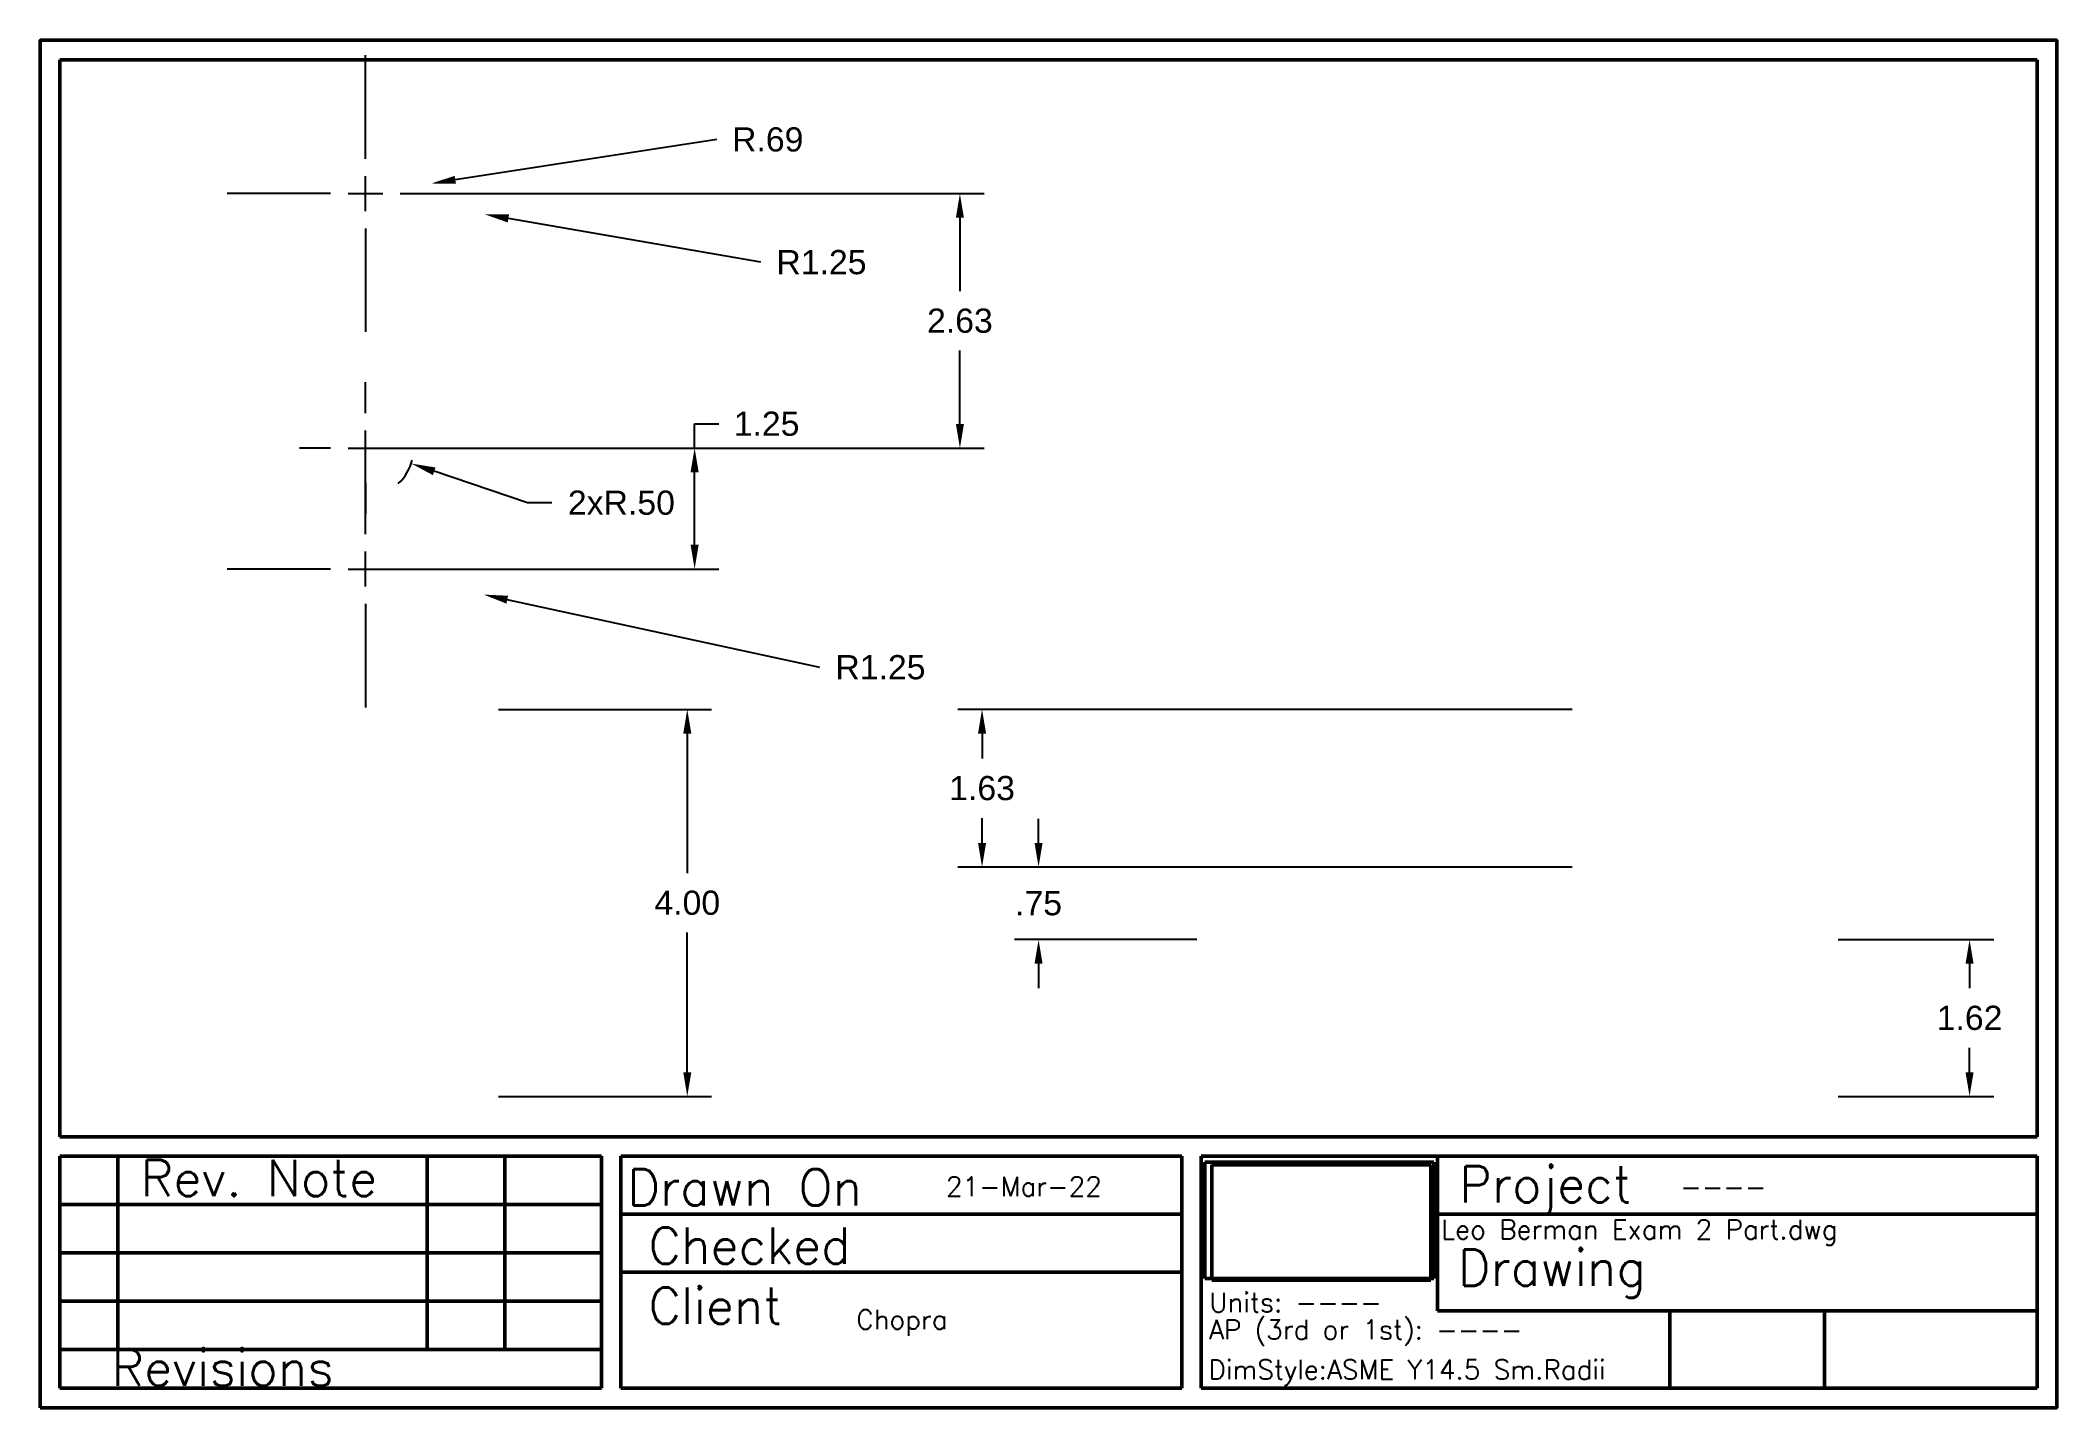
# Paper-space layout 'Layout1-ANSI A4L' of a CAD drawing. Header units: inches. Extents: x 0.1 to 10.5, y 0.1 to 7.1.
import ezdxf

# ---------------------------------------------------------------- set-up
doc = ezdxf.new("R2010")
doc.units = ezdxf.units.IN
doc.header["$MEASUREMENT"] = 0
doc.layers.get('0').update_dxf_attribs({"lineweight": 50})
doc.styles.add('Fields', font='simplex.shx', dxfattribs={"height": 0.1})
doc.styles.get("Standard").update_dxf_attribs({"font": 'arial.ttf'})
doc.styles.add('Title Block', font='simplex.shx', dxfattribs={"height": 0.1875})
doc.dimstyles.new('ASME Y14.5 Small Radii', dxfattribs={"dimtxt": 0.125, "dimasz": 0.125, "dimexe": 0.125, "dimexo": 0.0625, "dimgap": 0.09, "dimtad": 0, "dimtih": 1, "dimtoh": 1, "dimzin": 4, "dimdsep": 46, "dimtxsty": 'Standard', "dimcen": -0.09, "dimadec": 0, "dimazin": 0, "dimtfac": 1, "dimtofl": 0, "dimtmove": 0, "dimatfit": 3, "dimfxl": 1, "dimtolj": 1, "dimtzin": 0, "dimarcsym": 0})
picture_1 = doc.add_image_def('image1.bmp', size_in_pixel=(623, 328))
picture_2 = doc.add_image_def('image2.bmp', size_in_pixel=(643, 326))

# ---------------------------------------------------------------- blocks, each defined once
blk = doc.blocks.new('*D11')
at = {"color": 0, "lineweight": -2, "transparency": 16777216}
for p, q in [((1.74886268611226, 6.530507115065738), (1.748862686112261, 6.785507115065738)), ((3.564245680983757, 6.629877915259037), (2.213394264377767, 6.421994266317961)), ((1.74886268611226, 6.260507115065739), (1.748862686112261, 6.440507115065738)), ((1.568862686112261, 6.350507115065738), (1.313862686112261, 6.350507115065738)), ((1.65886268611226, 6.350507115065738), (1.838862686112261, 6.350507115065738)), ((1.92886268611226, 6.350507115065738), (2.183862686112261, 6.350507115065738)), ((1.74886268611226, 6.170507115065738), (1.748862686112261, 5.915507115065737))]:
    blk.add_line(p, q, dxfattribs=at)
at = {"color": 0, "transparency": 16777216}
blk.add_solid([(2.210225507673325, 6.442585205070865), (2.21656302108221, 6.401403327565058), (2.089848631860345, 6.402981726091306)], dxfattribs=at)
at = {"layer": 'Defpoints', "color": 0, "transparency": 16777216}
for p in [(2.089848631860345, 6.402981726091306), (1.748862686112261, 6.350507115065739)]:
    blk.add_point(p, dxfattribs=at)
at = {"color": 0, "transparency": 16777216, "insert": (3.827975217136554, 6.629877915259035), "char_height": 0.125, "attachment_point": 5}
blk.add_mtext('\\A1;R.69', dxfattribs=at)
blk = doc.blocks.new('*D12')
at = {"color": 0, "lineweight": -2, "transparency": 16777216}
for p, q in [((1.748862686112262, 6.530507115065739), (1.748862686112262, 7.065507115065739)), ((1.748862686112262, 6.260507115065741), (1.748862686112261, 6.440507115065739)), ((1.568862686112262, 6.35050711506574), (1.033862686112262, 6.35050711506574)), ((1.658862686112261, 6.35050711506574), (1.838862686112261, 6.35050711506574)), ((1.928862686112261, 6.35050711506574), (2.463862686112262, 6.35050711506574)), ((1.748862686112261, 6.170507115065739), (1.748862686112261, 5.635507115065741)), ((3.792755432562749, 5.995608246604146), (2.487805698027328, 6.222198015069326))]:
    blk.add_line(p, q, dxfattribs=at)
at = {"color": 0, "transparency": 16777216}
blk.add_solid([(2.491369839693895, 6.242724209844744), (2.484241556360761, 6.201671820293908), (2.364648529374817, 6.243582865068729)], dxfattribs=at)
at = {"layer": 'Defpoints', "color": 0, "transparency": 16777216}
for p in [(1.748862686112262, 6.35050711506574), (2.364648529374817, 6.243582865068729)]:
    blk.add_point(p, dxfattribs=at)
at = {"color": 0, "transparency": 16777216, "insert": (4.10538503692837, 5.995608246604145), "char_height": 0.125, "attachment_point": 5}
blk.add_mtext('\\A1;R1.25', dxfattribs=at)
blk = doc.blocks.new('*D14')
at = {"color": 0, "lineweight": -2, "transparency": 16777216}
for p, q in [((3.449990805194262, 5.035507115066477), (3.449990805194262, 5.160507115066477)), ((3.449990805194262, 5.160507115066477), (3.574990805194262, 5.160507115066477)), ((1.811362686112123, 5.035507115066476), (3.574990805194262, 5.035507115066477)), ((3.449990805194263, 4.535507115066477), (3.449990805194263, 4.910507115066477)), ((1.811362686112123, 4.410507115066476), (3.574990805194263, 4.410507115066477))]:
    blk.add_line(p, q, dxfattribs=at)
at = {"color": 0, "transparency": 16777216}
for points in [[(3.429157471860929, 4.910507115066477), (3.470824138527596, 4.910507115066477), (3.449990805194262, 5.035507115066477)], [(3.429157471860929, 4.535507115066477), (3.470824138527596, 4.535507115066477), (3.449990805194263, 4.410507115066477)]]:
    blk.add_solid(points, dxfattribs=at)
at = {"layer": 'Defpoints', "color": 0, "transparency": 16777216}
for p in [(1.748862686112123, 5.035507115066476), (3.449990805194262, 5.035507115066477), (1.748862686112123, 4.410507115066476)]:
    blk.add_point(p, dxfattribs=at)
at = {"color": 0, "transparency": 16777216, "insert": (3.821922933434373, 5.160507115066475), "char_height": 0.125, "attachment_point": 5}
blk.add_mtext('\\A1;1.25', dxfattribs=at)
blk = doc.blocks.new('*D15')
at = {"color": 0, "lineweight": -2, "transparency": 16777216}
for p, q in [((2.436362686112123, 6.350507115066078), (4.946049257858093, 6.350507115066078)), ((4.821049257858093, 6.225507115066078), (4.821049257858094, 5.846871371546496)), ((4.821049257858094, 5.160507115066478), (4.821049257858094, 5.53914285858606)), ((2.446111983429007, 5.035507115066478), (4.946049257858094, 5.035507115066478))]:
    blk.add_line(p, q, dxfattribs=at)
at = {"color": 0, "transparency": 16777216}
for points in [[(4.80021592452476, 6.225507115066078), (4.841882591191426, 6.225507115066078), (4.821049257858093, 6.350507115066078)], [(4.800215924524761, 5.160507115066478), (4.841882591191427, 5.160507115066478), (4.821049257858094, 5.035507115066478)]]:
    blk.add_solid(points, dxfattribs=at)
at = {"layer": 'Defpoints', "color": 0, "transparency": 16777216}
for p in [(2.373862686112123, 6.350507115066078), (4.821049257858093, 6.350507115066078), (2.383611983429007, 5.035507115066478)]:
    blk.add_point(p, dxfattribs=at)
at = {"color": 0, "transparency": 16777216, "insert": (4.821049257858094, 5.693007115066276), "char_height": 0.125, "attachment_point": 5}
blk.add_mtext('\\A1;2.63', dxfattribs=at)
blk = doc.blocks.new('*D16')
at = {"color": 0, "lineweight": -2, "transparency": 16777216}
for p, q in [((1.748862686112261, 5.215507115066139), (1.748862686112261, 5.375507115066138)), ((1.748862686112261, 4.945507115066138), (1.748862686112261, 5.125507115066139)), ((1.568862686112261, 5.035507115066139), (1.408862686112261, 5.035507115066138)), ((1.658862686112261, 5.035507115066138), (1.838862686112261, 5.035507115066139)), ((1.928862686112261, 5.035507115066138), (2.088862686112261, 5.035507115066138)), ((2.586731756298065, 4.752439697893061), (2.104135452934184, 4.915481029756756)), ((1.748862686112261, 4.855507115066139), (1.748862686112261, 4.695507115066139)), ((2.711731756298064, 4.752439697893061), (2.586731756298065, 4.752439697893061))]:
    blk.add_line(p, q, dxfattribs=at)
blk.add_arc((1.748862686112261, 5.035507115066139), 0.25, 312.6849785637957, 345.6760551217294, dxfattribs=at)
at = {"color": 0, "transparency": 16777216}
blk.add_solid([(2.110803568784705, 4.935218405691306), (2.097467337083663, 4.895743653822205), (1.985711197326877, 4.955489724859883)], dxfattribs=at)
at = {"layer": 'Defpoints', "color": 0, "transparency": 16777216}
for p in [(1.748862686112261, 5.035507115066139), (1.985711197326877, 4.955489724859883)]:
    blk.add_point(p, dxfattribs=at)
at = {"color": 0, "transparency": 16777216, "insert": (3.07164137430625, 4.752439697893061), "char_height": 0.125, "attachment_point": 5}
blk.add_mtext('\\A1;2xR.50', dxfattribs=at)
blk = doc.blocks.new('*D17')
at = {"color": 0, "lineweight": -2, "transparency": 16777216}
for p, q in [((5.227526724399533, 2.995001457371295), (5.227526724399533, 3.120001457371295)), ((6.045311074495931, 2.870001457371295), (5.102526724399533, 2.870001457371295)), ((6.045311074495931, 2.495001457371295), (5.102526724399533, 2.495001457371295)), ((5.227526724399533, 2.370001457371295), (5.227526724399533, 2.245001457371295))]:
    blk.add_line(p, q, dxfattribs=at)
at = {"color": 0, "transparency": 16777216}
for points in [[(5.2066933910662, 2.995001457371295), (5.248360057732866, 2.995001457371295), (5.227526724399533, 2.870001457371295)], [(5.2066933910662, 2.370001457371295), (5.248360057732866, 2.370001457371295), (5.227526724399533, 2.495001457371295)]]:
    blk.add_solid(points, dxfattribs=at)
at = {"layer": 'Defpoints', "color": 0, "transparency": 16777216}
for p in [(6.107811074495931, 2.870001457371295), (5.227526724399533, 2.495001457371295), (6.107811074495931, 2.495001457371295)]:
    blk.add_point(p, dxfattribs=at)
at = {"color": 0, "transparency": 16777216, "insert": (5.227526724399533, 2.682501457371293), "char_height": 0.125, "attachment_point": 5}
blk.add_mtext('\\A1;.75', dxfattribs=at)
blk = doc.blocks.new('*D18')
at = {"color": 0, "lineweight": -2, "transparency": 16777216}
for p, q in [((2.436362686111836, 3.685001457371296), (3.537143729527608, 3.685001457371296)), ((3.412143729527608, 3.560001457371296), (3.412143729527608, 2.838823080836507)), ((3.412143729527608, 1.810001457371295), (3.412143729527608, 2.531179833906084)), ((2.436362686111836, 1.685001457371295), (3.537143729527608, 1.685001457371295))]:
    blk.add_line(p, q, dxfattribs=at)
at = {"color": 0, "transparency": 16777216}
for points in [[(3.391310396194275, 3.560001457371296), (3.432977062860942, 3.560001457371296), (3.412143729527608, 3.685001457371296)], [(3.391310396194275, 1.810001457371295), (3.432977062860942, 1.810001457371295), (3.412143729527608, 1.685001457371295)]]:
    blk.add_solid(points, dxfattribs=at)
at = {"layer": 'Defpoints', "color": 0, "transparency": 16777216}
for p in [(2.373862686111836, 3.685001457371296), (2.373862686111836, 1.685001457371295), (3.412143729527608, 1.685001457371295)]:
    blk.add_point(p, dxfattribs=at)
at = {"color": 0, "transparency": 16777216, "insert": (3.412143729527608, 2.685001457371294), "char_height": 0.125, "attachment_point": 5}
blk.add_mtext('\\A1;4.00', dxfattribs=at)
blk = doc.blocks.new('*D19')
at = {"color": 0, "lineweight": -2, "transparency": 16777216}
for p, q in [((1.748862686112261, 4.590507115066139), (1.748862686112261, 5.12550711506614)), ((1.748862686112261, 4.320507115066141), (1.748862686112261, 4.50050711506614)), ((1.568862686112261, 4.41050711506614), (1.033862686112261, 4.410507115066141)), ((1.658862686112261, 4.410507115066141), (1.838862686112261, 4.41050711506614)), ((1.928862686112261, 4.410507115066141), (2.463862686112262, 4.410507115066141)), ((1.748862686112261, 4.23050711506614), (1.748862686112261, 3.69550711506614)), ((4.097672984264578, 3.902226713346059), (2.481895609770592, 4.251879460374658))]:
    blk.add_line(p, q, dxfattribs=at)
at = {"color": 0, "transparency": 16777216}
blk.add_solid([(2.486301933512022, 4.272241486031834), (2.477489286029162, 4.231517434717483), (2.359723455827537, 4.278317402823238)], dxfattribs=at)
at = {"layer": 'Defpoints', "color": 0, "transparency": 16777216}
for p in [(1.748862686112261, 4.41050711506614), (2.359723455827537, 4.278317402823238)]:
    blk.add_point(p, dxfattribs=at)
at = {"color": 0, "transparency": 16777216, "insert": (4.410302588630199, 3.902226713346059), "char_height": 0.125, "attachment_point": 5}
blk.add_mtext('\\A1;R1.25', dxfattribs=at)
blk = doc.blocks.new('*D20')
at = {"color": 0, "lineweight": -2, "transparency": 16777216}
for p, q in [((7.98531107449553, 3.685001457371296), (4.810541997640721, 3.685001457371295)), ((4.935541997640721, 3.560001457371295), (4.935541997640721, 3.431365713851513)), ((4.935541997640721, 2.995001457371294), (4.935541997640721, 3.123637200891076)), ((7.98531107449553, 2.870001457371295), (4.810541997640721, 2.870001457371294))]:
    blk.add_line(p, q, dxfattribs=at)
at = {"color": 0, "transparency": 16777216}
for points in [[(4.914708664307388, 3.560001457371295), (4.956375330974054, 3.560001457371295), (4.935541997640721, 3.685001457371295)], [(4.914708664307388, 2.995001457371294), (4.956375330974054, 2.995001457371294), (4.935541997640721, 2.870001457371294)]]:
    blk.add_solid(points, dxfattribs=at)
at = {"layer": 'Defpoints', "color": 0, "transparency": 16777216}
for p in [(8.047811074495531, 3.685001457371296), (4.935541997640721, 2.870001457371294), (8.047811074495531, 2.870001457371295)]:
    blk.add_point(p, dxfattribs=at)
at = {"color": 0, "transparency": 16777216, "insert": (4.935541997640721, 3.277501457371292), "char_height": 0.125, "attachment_point": 5}
blk.add_mtext('\\A1;1.63', dxfattribs=at)
blk = doc.blocks.new('*D21')
at = {"color": 0, "lineweight": -2, "transparency": 16777216}
for p, q in [((9.360311074495531, 2.495001457371296), (10.163926354888, 2.495001457371296)), ((10.038926354888, 2.370001457371296), (10.038926354888, 2.243823080836507)), ((10.038926354888, 1.810001457371295), (10.038926354888, 1.936179833906084)), ((9.360311074495531, 1.685001457371295), (10.163926354888, 1.685001457371295))]:
    blk.add_line(p, q, dxfattribs=at)
at = {"color": 0, "transparency": 16777216}
for points in [[(10.01809302155467, 2.370001457371296), (10.05975968822134, 2.370001457371296), (10.038926354888, 2.495001457371296)], [(10.01809302155467, 1.810001457371295), (10.05975968822134, 1.810001457371295), (10.038926354888, 1.685001457371295)]]:
    blk.add_solid(points, dxfattribs=at)
at = {"layer": 'Defpoints', "color": 0, "transparency": 16777216}
for p in [(9.297811074495531, 2.495001457371296), (9.297811074495531, 1.685001457371295), (10.038926354888, 1.685001457371295)]:
    blk.add_point(p, dxfattribs=at)
at = {"color": 0, "transparency": 16777216, "insert": (10.038926354888, 2.090001457371292), "char_height": 0.125, "attachment_point": 5}
blk.add_mtext('\\A1;1.62', dxfattribs=at)

psp = doc.layouts.new('Layout1-ANSI A4L')

# ---------------------------------------------------------------- linework, layer by layer
for p, q in [((10.38917746167133, 7.042772324179959), (0.1686412822833887, 7.042772324179959)), ((0.1686412822833887, 7.042772324179959), (0.1686412822833887, 1.476185847677513)), ((10.38917746167132, 1.476185847677513), (10.38917746167133, 7.042772324179959)), ((0.1686412822833887, 1.476185847677513), (10.38917746167133, 1.476185847677513)), ((0.1686412822833887, 1.376185847677514), (2.968641282283389, 1.376185847677514)), ((0.1686412822833887, 1.376185847677514), (0.1686412822833887, 0.1761858476775142)), ((0.4686412822833894, 1.376185847677514), (0.4686412822833859, 0.3761858476775117)), ((2.068641282283391, 1.376185847677514), (2.068641282283387, 0.3761858476775117)), ((2.468641282283389, 1.376185847677514), (2.468641282283386, 0.3761858476775117)), ((2.968641282283386, 0.1761858476775142), (2.968641282283382, 1.376185847677514)), ((3.068641282283391, 1.376185847677514), (5.968641282283372, 1.376185847677514)), ((3.068641282283387, 0.1761858476775142), (3.068641282283387, 1.376185847677514)), ((5.968641282283386, 0.1761858476775142), (5.968641282283372, 1.376185847677514)), ((6.068641282283387, 1.376185847677514), (10.38917746167133, 1.376185847677514)), ((6.068641282283387, 0.1761858476775142), (6.068641282283387, 1.376185847677514)), ((7.289177461671327, 0.5761858476775128), (7.289177461671329, 1.376185847677514)), ((10.38917746167133, 0.1761858476775142), (10.38917746167132, 1.376185847677514)), ((0.1686412822833887, 1.126185847677514), (2.968641282283389, 1.126185847677514)), ((3.068641282283391, 1.076185847677513), (5.968641282283372, 1.076185847677513)), ((7.289177461671336, 1.076185847677513), (10.38917746167133, 1.076185847677513)), ((0.1686412822833887, 0.8761858476775135), (2.968641282283389, 0.8761858476775135)), ((3.068641282283391, 0.7761858476775121), (5.968641282283372, 0.7761858476775121)), ((0.1686412822833887, 0.6261858476775135), (2.968641282283389, 0.6261858476775135)), ((7.289177461671336, 0.5761858476775128), (10.38917746167133, 0.5761858476775128)), ((8.489177461671332, 0.1761858476775142), (8.489177461671332, 0.5761858476775146)), ((9.28917746167133, 0.1761858476775142), (9.28917746167133, 0.5761858476775146)), ((0.1686412822833887, 0.3761858476775135), (2.968641282283389, 0.3761858476775135)), ((0.1686412822833887, 0.1761858476775142), (2.968641282283393, 0.176185847677516)), ((3.068641282283391, 0.176185847677516), (5.968641282283386, 0.176185847677516)), ((6.068641282283387, 0.176185847677516), (10.38917746167133, 0.1761858476775142))]:
    psp.add_line(p, q)
psp.add_lwpolyline([(0.06864128228338728, 0.0761858476775128), (10.48917746167133, 0.07618584767751457), (10.48917746167133, 7.14277232417996), (0.06864128228338728, 7.142772324179959)], close=True)

# ---------------------------------------------------------------- texts
at = {"attachment_point": 1}
for s, width, gutter_width, insert, char_height, style in [('Rev. Note', 1.600000000000001, 0.9375, (0.5876805423297675, 1.356357213334151), 0.1875, 'Title Block'), ('Drawn On', 2.899999999999981, 0.9375, (3.102678128839024, 1.308712476587409), 0.1875, 'Title Block'), ('Project', 2.899999999999981, 0.9375, (7.40123615999283, 1.324631469356158), 0.1875, 'Title Block'), ('Checked', 2.899999999999981, 0.9375, (3.211488422229205, 1.007308819575778), 0.1875, 'Title Block'), ('Drawing', 2.899999999999981, 0.9375, (7.394611570365683, 0.8939338716250624), 0.1875, 'Title Block'), ('Client', 2.899999999999981, 0.9375, (3.211488422229205, 0.6966851149297923), 0.1875, 'Title Block'), ('Chopra', 1.467079297539613, 0.5, (4.285553461215194, 0.5814813801884959), 0.1, 'Fields'), ('Revisions', 1.895781738806314, 0.9375, (0.4364701856126487, 0.3761858476775135), 0.1875, 'Title Block')]:
    psp.add_mtext_dynamic_manual_height_columns(s, width=width, gutter_width=gutter_width, heights=[0], dxfattribs=dict(at, insert=insert, char_height=char_height, style=style))
at = {"char_height": 0.1, "attachment_point": 1, "style": 'Fields'}
for s, insert in [('21-Mar-22', (4.748743214809252, 1.269976637127211)), ('----', (8.54366906766009, 1.267363427637722)), ('Leo Berman Exam 2 Part.dwg', (7.307621647256653, 1.047602732237894)), ('Units: ----', (6.109923441893017, 0.6700996350162143)), ('AP (3rd or 1st): ----', (6.108447650167108, 0.529505839978512)), ('DimStyle:ASME Y14.5 Sm.Radii', (6.105134435987537, 0.3228977527187133))]:
    psp.add_mtext(s, dxfattribs=dict(at, insert=insert))

# ---------------------------------------------------------------- dimensions: what is measured, and where the dimension line sits
for center, mpoint, picture, middle in [((1.748862686112262, 6.35050711506574), (2.364648529374817, 6.243582865068729), '*D12', (3.792755432562749, 5.995608246604146)), ((1.748862686112261, 6.350507115065739), (2.089848631860345, 6.402981726091306), '*D11', (3.564245680983757, 6.629877915259037)), ((1.748862686112261, 4.41050711506614), (2.359723455827537, 4.278317402823238), '*D19', (4.097672984264578, 3.902226713346059))]:
    dim = psp.add_radius_dim(center=center, mpoint=mpoint, dimstyle='ASME Y14.5 Small Radii', override={"dimlfac": -2})
    dim.commit()
    dim.dimension.update_dxf_attribs({"geometry": picture, "text_midpoint": middle, "dimtype": 164})
for base, p1, p2, picture, middle in [((4.821049257858093, 6.350507115066078), (2.383611983429006, 5.035507115066476), (2.373862686112123, 6.350507115066074), '*D15', (4.821049257858094, 5.693007115066276)), ((3.449990805194262, 5.035507115066477), (1.748862686112123, 4.410507115066475), (1.748862686112123, 5.035507115066475), '*D14', (3.821922933434373, 5.160507115066475)), ((3.412143729527608, 1.685001457371295), (2.373862686111835, 3.685001457371294), (2.373862686111835, 1.685001457371294), '*D18', (3.412143729527608, 2.685001457371294)), ((4.935541997640721, 2.870001457371294), (8.047811074495527, 3.685001457371294), (8.047811074495527, 2.870001457371294), '*D20', (4.935541997640721, 3.277501457371292)), ((5.227526724399533, 2.495001457371295), (6.107811074495928, 2.870001457371294), (6.107811074495928, 2.495001457371294), '*D17', (5.227526724399533, 2.682501457371293)), ((10.038926354888, 1.685001457371295), (9.297811074495527, 2.495001457371295), (9.297811074495527, 1.685001457371294), '*D21', (10.038926354888, 2.090001457371292))]:
    dim = psp.add_linear_dim(base=base, p1=p1, p2=p2, angle=90, dimstyle='ASME Y14.5 Small Radii', override={"dimlfac": -2})
    dim.commit()
    dim.dimension.update_dxf_attribs({"geometry": picture, "text_midpoint": middle})
dim = psp.add_radius_dim(center=(1.748862686112261, 5.035507115066139), mpoint=(1.985711197326877, 4.955489724859883), text='2x<>', dimstyle='ASME Y14.5 Small Radii', override={"dimlfac": -2})
dim.commit()
dim.dimension.update_dxf_attribs({"geometry": '*D16', "text_midpoint": (3.07164137430625, 4.752439697893061), "dimtype": 164})

# ---------------------------------------------------------------- pictures from other files: only their frames are drawn
image = psp.add_image(picture_2, insert=(6.086968230060634, 0.743980750446898), size_in_units=(1.1839476191844887, 0.6002596016394142))
image.dxf.flags = 7
image = psp.add_image(picture_1, insert=(6.122729586334678, 0.7347553877841264), size_in_units=(1.132395611078075, 0.5961890215627746))
image.dxf.flags = 7

doc.saveas('drawing.dxf')
